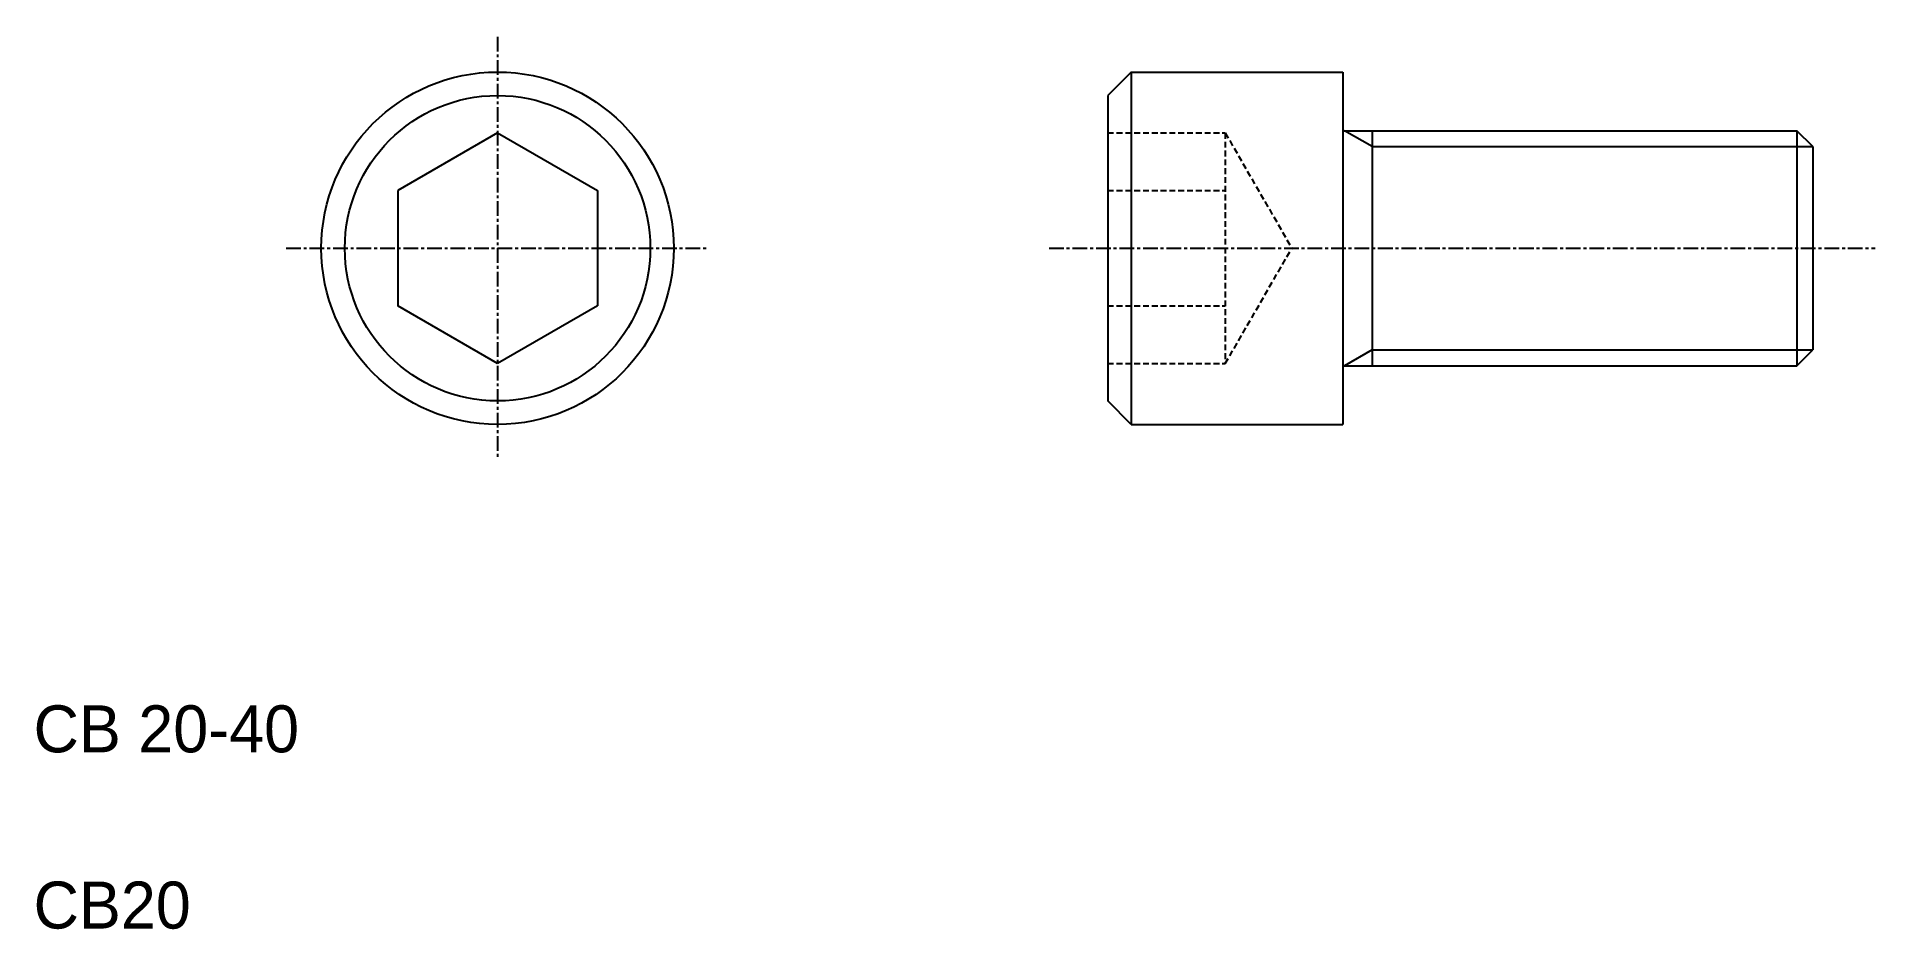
# Model space of a CAD drawing. Extents: x 10 to 167, y 10 to 86.
import ezdxf

# ---------------------------------------------------------------- set-up
doc = ezdxf.new("R2010")
doc.units = 0
doc.linetypes.add('CENTER', pattern=[2, 1.25, -0.25, 0.25, -0.25])
doc.linetypes.add('DASHED', pattern=[0.75, 0.5, -0.25])
doc.layers.get('0').update_dxf_attribs({"linetype": 'CONTINUOUS'})
doc.layers.add('CENTER', color=1, linetype='CENTER')

msp = doc.modelspace()

# ---------------------------------------------------------------- linework, layer by layer
at = {"color": 7, "linetype": 'CONTINUOUS'}
for p, q in [((103.43, 82.91), (101.43, 80.91)), ((103.43, 82.91), (121.43, 82.91)), ((103.43, 82.91), (103.43, 52.91)), ((121.43, 82.91), (121.43, 52.91)), ((101.43, 80.91), (101.43, 54.91)), ((49.49, 77.72), (40.99, 72.82)), ((49.49, 77.72), (57.99, 72.82)), ((121.43, 77.91), (160.08, 77.91)), ((123.93, 77.91), (123.93, 57.91)), ((161.43, 76.56), (160.08, 77.91)), ((160.08, 77.91), (160.08, 57.91)), ((161.43, 76.56), (161.43, 59.26)), ((40.99, 72.82), (40.99, 63)), ((57.99, 72.82), (57.99, 63)), ((49.49, 58.09), (40.99, 63)), ((57.99, 63), (49.49, 58.09)), ((121.43, 57.91), (160.08, 57.91)), ((160.08, 57.91), (161.43, 59.26)), ((103.43, 52.91), (101.43, 54.91)), ((103.43, 52.91), (121.43, 52.91)), ((107.93, 52.91), (107.93, 52.91)), ((112.43, 52.91), (112.43, 52.91))]:
    msp.add_line(p, q, dxfattribs=at)
at = {"color": 3, "linetype": 'DASHED'}
for p, q in [((101.43, 77.72), (111.43, 77.72)), ((111.43, 77.72), (111.43, 58.09)), ((111.43, 77.72), (117.1, 67.91)), ((101.43, 72.82), (111.43, 72.82)), ((111.43, 58.09), (117.1, 67.91)), ((101.43, 63), (111.43, 63)), ((101.43, 58.09), (111.43, 58.09))]:
    msp.add_line(p, q, dxfattribs=at)
at = {"color": 3, "linetype": 'CONTINUOUS'}
for p, q in [((123.93, 76.56), (121.59, 77.91)), ((123.93, 76.56), (161.43, 76.56)), ((123.93, 59.26), (121.59, 57.91)), ((123.93, 59.26), (161.43, 59.26))]:
    msp.add_line(p, q, dxfattribs=at)
at = {"color": 7, "linetype": 'CONTINUOUS'}
for radius in [15, 13]:
    msp.add_circle((49.49, 67.91), radius, dxfattribs=at)
at = {"layer": 'CENTER', "color": 1, "linetype": 'CENTER'}
for p, q in [((49.49, 85.91), (49.49, 49.91)), ((31.49, 67.91), (67.49, 67.91)), ((96.43, 67.91), (166.75, 67.91))]:
    msp.add_line(p, q, dxfattribs=at)

# ---------------------------------------------------------------- texts
for s, p in [('CB 20-40', (10, 25)), ('CB20', (10, 10))]:
    msp.add_text(s, height=4).set_placement(p)

doc.saveas('drawing.dxf')
